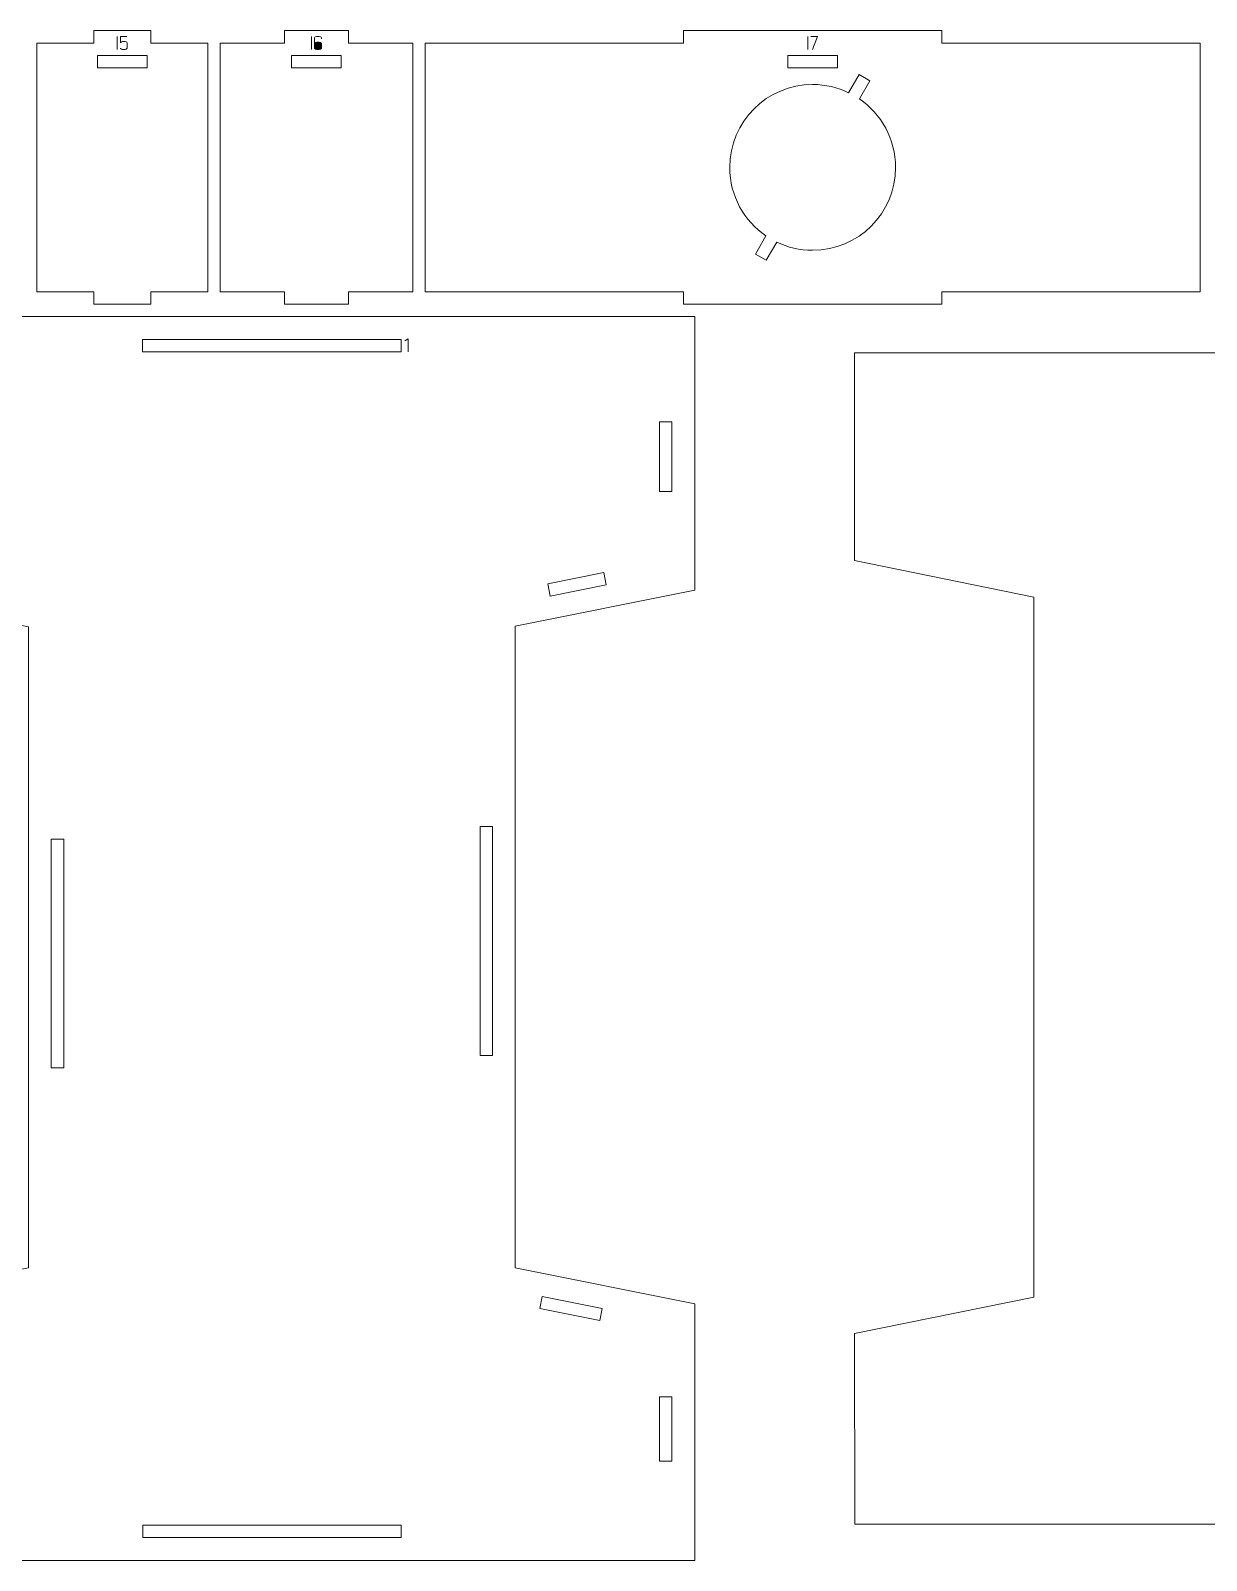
# Model space of a CAD drawing. Header units: centimetres. Extents: x -250 to 250, y -508 to 508.
# Drawn here: x -204.21 to -175.84, y -232.29 to -195.39 of the extents above; entities that cross this region are included whole.
import ezdxf

# ---------------------------------------------------------------- set-up
doc = ezdxf.new("R2010")
doc.units = ezdxf.units.CM
doc.header["$MEASUREMENT"] = 0
doc.layers.add('Capa 1', color=7, linetype='Continuous')

msp = doc.modelspace()

# ---------------------------------------------------------------- hatches: boundary and pattern name
at = {"layer": 'Capa 1', "true_color": 0x3e4095}
h = msp.add_hatch(color=175, dxfattribs=at)
edge = h.paths.add_edge_path()
edge.add_spline(control_points=[(-202.11303, -195.84554), (-202.11303, -195.84554), (-202.11303, -195.52864), (-202.11303, -195.52864), (-202.11303, -195.52864), (-202.11303, -195.84554), (-202.11303, -195.84554)], knot_values=[0, 0, 0, 0, 0.5, 0.5, 0.5, 1, 1, 1, 1], degree=3, periodic=1)
h = msp.add_hatch(color=175, dxfattribs=at)
edge = h.paths.add_edge_path()
edge.add_spline(control_points=[(-201.9571, -195.84554), (-201.98064, -195.84554), (-202.00029, -195.8421), (-202.01603, -195.83522), (-202.03178, -195.82834), (-202.03965, -195.82001), (-202.03965, -195.81023), (-202.03965, -195.82001), (-202.03178, -195.82834), (-202.01603, -195.83522), (-202.00029, -195.8421), (-201.98064, -195.84554), (-201.9571, -195.84554), (-201.93356, -195.84554), (-201.91391, -195.8421), (-201.89817, -195.83522), (-201.88242, -195.82834), (-201.87455, -195.82001), (-201.87455, -195.81023), (-201.87455, -195.81023), (-201.87455, -195.68457), (-201.87455, -195.68457), (-201.87455, -195.67478), (-201.88242, -195.66645), (-201.89817, -195.65957), (-201.91391, -195.65269), (-201.93356, -195.64925), (-201.9571, -195.64925), (-201.9785, -195.65109), (-201.99501, -195.65354), (-202.00663, -195.65659), (-202.01825, -195.65965), (-202.02925, -195.66898), (-202.03965, -195.68457), (-202.03965, -195.68457), (-202.03965, -195.5291), (-202.03965, -195.5291), (-202.03965, -195.5291), (-201.88005, -195.5291), (-201.88005, -195.5291), (-201.88005, -195.5291), (-202.03965, -195.5291), (-202.03965, -195.5291), (-202.03965, -195.5291), (-202.03965, -195.68457), (-202.03965, -195.68457), (-202.02925, -195.66898), (-202.01825, -195.65965), (-202.00663, -195.65659), (-201.99501, -195.65354), (-201.9785, -195.65109), (-201.9571, -195.64925), (-201.93356, -195.64925), (-201.91391, -195.65269), (-201.89817, -195.65957), (-201.88242, -195.66645), (-201.87455, -195.67478), (-201.87455, -195.68457), (-201.87455, -195.68457), (-201.87455, -195.81023), (-201.87455, -195.81023), (-201.87455, -195.82001), (-201.88242, -195.82834), (-201.89817, -195.83522), (-201.91391, -195.8421), (-201.93356, -195.84554), (-201.9571, -195.84554)], knot_values=[0, 0, 0, 0, 0.04545455, 0.04545455, 0.04545455, 0.09090909, 0.09090909, 0.09090909, 0.13636364, 0.13636364, 0.13636364, 0.18181818, 0.18181818, 0.18181818, 0.22727273, 0.22727273, 0.22727273, 0.27272727, 0.27272727, 0.27272727, 0.31818182, 0.31818182, 0.31818182, 0.36363636, 0.36363636, 0.36363636, 0.40909091, 0.40909091, 0.40909091, 0.45454545, 0.45454545, 0.45454545, 0.5, 0.5, 0.5, 0.54545455, 0.54545455, 0.54545455, 0.59090909, 0.59090909, 0.59090909, 0.63636364, 0.63636364, 0.63636364, 0.68181818, 0.68181818, 0.68181818, 0.72727273, 0.72727273, 0.72727273, 0.77272727, 0.77272727, 0.77272727, 0.81818182, 0.81818182, 0.81818182, 0.86363636, 0.86363636, 0.86363636, 0.90909091, 0.90909091, 0.90909091, 0.95454545, 0.95454545, 0.95454545, 1, 1, 1, 1], degree=3, periodic=1)
h = msp.add_hatch(color=175, dxfattribs=at)
edge = h.paths.add_edge_path()
edge.add_spline(control_points=[(-197.42961, -195.84554), (-197.42961, -195.84554), (-197.42961, -195.52864), (-197.42961, -195.52864), (-197.42961, -195.52864), (-197.42961, -195.84554), (-197.42961, -195.84554)], knot_values=[0, 0, 0, 0, 0.5, 0.5, 0.5, 1, 1, 1, 1], degree=3, periodic=1)
h = msp.add_hatch(color=175, dxfattribs=at)
edge = h.paths.add_edge_path()
edge.add_spline(control_points=[(-197.27368, -195.84554), (-197.29722, -195.84554), (-197.31687, -195.8421), (-197.33261, -195.83522), (-197.34836, -195.82834), (-197.35623, -195.82001), (-197.35623, -195.81023), (-197.35623, -195.81023), (-197.35623, -195.70337), (-197.35623, -195.70337), (-197.35623, -195.70337), (-197.35623, -195.56441), (-197.35623, -195.56441), (-197.35623, -195.55463), (-197.34836, -195.5463), (-197.33261, -195.53942), (-197.31687, -195.53254), (-197.29722, -195.5291), (-197.27368, -195.5291), (-197.25014, -195.5291), (-197.23049, -195.53254), (-197.21475, -195.53942), (-197.199, -195.5463), (-197.19113, -195.55463), (-197.19113, -195.56441), (-197.19113, -195.56441), (-197.19113, -195.59009), (-197.19113, -195.59009), (-197.19113, -195.59009), (-197.19113, -195.56441), (-197.19113, -195.56441), (-197.19113, -195.55463), (-197.199, -195.5463), (-197.21475, -195.53942), (-197.23049, -195.53254), (-197.25014, -195.5291), (-197.27368, -195.5291), (-197.29722, -195.5291), (-197.31687, -195.53254), (-197.33261, -195.53942), (-197.34836, -195.5463), (-197.35623, -195.55463), (-197.35623, -195.56441), (-197.35623, -195.56441), (-197.35623, -195.70337), (-197.35623, -195.70337), (-197.35623, -195.6942), (-197.34668, -195.68602), (-197.32757, -195.67884), (-197.30846, -195.67165), (-197.2905, -195.66806), (-197.27368, -195.66806), (-197.25014, -195.66806), (-197.23049, -195.6715), (-197.21475, -195.67838), (-197.199, -195.68526), (-197.19113, -195.69359), (-197.19113, -195.70337), (-197.19113, -195.70337), (-197.19113, -195.81023), (-197.19113, -195.81023), (-197.19113, -195.82001), (-197.199, -195.82834), (-197.21475, -195.83522), (-197.23049, -195.8421), (-197.25014, -195.84554), (-197.27368, -195.84554)], knot_values=[0, 0, 0, 0, 0.04545455, 0.04545455, 0.04545455, 0.09090909, 0.09090909, 0.09090909, 0.13636364, 0.13636364, 0.13636364, 0.18181818, 0.18181818, 0.18181818, 0.22727273, 0.22727273, 0.22727273, 0.27272727, 0.27272727, 0.27272727, 0.31818182, 0.31818182, 0.31818182, 0.36363636, 0.36363636, 0.36363636, 0.40909091, 0.40909091, 0.40909091, 0.45454545, 0.45454545, 0.45454545, 0.5, 0.5, 0.5, 0.54545455, 0.54545455, 0.54545455, 0.59090909, 0.59090909, 0.59090909, 0.63636364, 0.63636364, 0.63636364, 0.68181818, 0.68181818, 0.68181818, 0.72727273, 0.72727273, 0.72727273, 0.77272727, 0.77272727, 0.77272727, 0.81818182, 0.81818182, 0.81818182, 0.86363636, 0.86363636, 0.86363636, 0.90909091, 0.90909091, 0.90909091, 0.95454545, 0.95454545, 0.95454545, 1, 1, 1, 1], degree=3, periodic=1)
h = msp.add_hatch(color=175, dxfattribs=at)
edge = h.paths.add_edge_path()
edge.add_spline(control_points=[(-185.4573, -195.84554), (-185.4573, -195.84554), (-185.4573, -195.52864), (-185.4573, -195.52864), (-185.4573, -195.52864), (-185.4573, -195.84554), (-185.4573, -195.84554)], knot_values=[0, 0, 0, 0, 0.5, 0.5, 0.5, 1, 1, 1, 1], degree=3, periodic=1)
h = msp.add_hatch(color=175, dxfattribs=at)
edge = h.paths.add_edge_path()
edge.add_spline(control_points=[(-185.3454, -195.84554), (-185.3454, -195.84554), (-185.22432, -195.5291), (-185.22432, -195.5291), (-185.22432, -195.5291), (-185.38392, -195.5291), (-185.38392, -195.5291), (-185.38392, -195.5291), (-185.22432, -195.5291), (-185.22432, -195.5291), (-185.22432, -195.5291), (-185.3454, -195.84554), (-185.3454, -195.84554)], knot_values=[0, 0, 0, 0, 0.25, 0.25, 0.25, 0.5, 0.5, 0.5, 0.75, 0.75, 0.75, 1, 1, 1, 1], degree=3, periodic=1)
h = msp.add_hatch(color=175, dxfattribs=at)
edge = h.paths.add_edge_path()
edge.add_spline(control_points=[(-197.35623, -195.81023), (-197.35623, -195.82001), (-197.34836, -195.82834), (-197.33261, -195.83522), (-197.31687, -195.8421), (-197.29722, -195.84554), (-197.27368, -195.84554), (-197.25014, -195.84554), (-197.23049, -195.8421), (-197.21475, -195.83522), (-197.199, -195.82834), (-197.19113, -195.82001), (-197.19113, -195.81023), (-197.19113, -195.81023), (-197.19113, -195.70337), (-197.19113, -195.70337), (-197.19113, -195.69359), (-197.199, -195.68526), (-197.21475, -195.67838), (-197.23049, -195.6715), (-197.25014, -195.66806), (-197.27368, -195.66806), (-197.2905, -195.66806), (-197.30846, -195.67165), (-197.32757, -195.67884), (-197.34668, -195.68602), (-197.35623, -195.6942), (-197.35623, -195.70337), (-197.35623, -195.70337), (-197.35623, -195.81023), (-197.35623, -195.81023)], knot_values=[0, 0, 0, 0, 0.1, 0.1, 0.1, 0.2, 0.2, 0.2, 0.3, 0.3, 0.3, 0.4, 0.4, 0.4, 0.5, 0.5, 0.5, 0.6, 0.6, 0.6, 0.7, 0.7, 0.7, 0.8, 0.8, 0.8, 0.9, 0.9, 0.9, 1, 1, 1, 1], degree=3, periodic=1)
h = msp.add_hatch(color=175, dxfattribs=at)
edge = h.paths.add_edge_path()
edge.add_spline(control_points=[(-195.09883, -202.82003), (-195.09883, -202.82003), (-195.17496, -202.87277), (-195.17496, -202.87277), (-195.17496, -202.87277), (-195.09883, -202.82003), (-195.09883, -202.82003), (-195.09883, -202.82003), (-195.09883, -203.13693), (-195.09883, -203.13693), (-195.09883, -203.13693), (-195.09883, -202.82003), (-195.09883, -202.82003)], knot_values=[0, 0, 0, 0, 0.25, 0.25, 0.25, 0.5, 0.5, 0.5, 0.75, 0.75, 0.75, 1, 1, 1, 1], degree=3, periodic=1)

# ---------------------------------------------------------------- linework, layer by layer
at = {"layer": 'Capa 1', "color": 240, "lineweight": 9}
for points, knots in [([(-204.05514, -195.68834), (-204.05514, -195.68834), (-204.05514, -201.68834), (-204.05514, -201.68834), (-204.05514, -201.68834), (-202.6809, -201.68834), (-202.6809, -201.68834), (-202.6809, -201.68834), (-202.6809, -201.98834), (-202.6809, -201.98834), (-202.6809, -201.98834), (-201.30667, -201.98834), (-201.30667, -201.98834), (-201.30667, -201.98834), (-201.30667, -201.68834), (-201.30667, -201.68834), (-201.30667, -201.68834), (-199.93244, -201.68834), (-199.93244, -201.68834), (-199.93244, -201.68834), (-199.93244, -195.68834), (-199.93244, -195.68834), (-199.93244, -195.68834), (-201.30667, -195.68834), (-201.30667, -195.68834), (-201.30667, -195.68834), (-201.30667, -195.38834), (-201.30667, -195.38834), (-201.30667, -195.38834), (-202.6809, -195.38834), (-202.6809, -195.38834), (-202.6809, -195.38834), (-202.6809, -195.68834), (-202.6809, -195.68834), (-202.6809, -195.68834), (-204.05514, -195.68834), (-204.05514, -195.68834)], [0, 0, 0, 0, 0.08333333, 0.08333333, 0.08333333, 0.16666667, 0.16666667, 0.16666667, 0.25, 0.25, 0.25, 0.33333333, 0.33333333, 0.33333333, 0.41666667, 0.41666667, 0.41666667, 0.5, 0.5, 0.5, 0.58333333, 0.58333333, 0.58333333, 0.66666667, 0.66666667, 0.66666667, 0.75, 0.75, 0.75, 0.83333333, 0.83333333, 0.83333333, 0.91666667, 0.91666667, 0.91666667, 1, 1, 1, 1]), ([(-199.63244, -195.68834), (-199.63244, -195.68834), (-199.63244, -201.68834), (-199.63244, -201.68834), (-199.63244, -201.68834), (-198.08439, -201.68834), (-198.08439, -201.68834), (-198.08439, -201.68834), (-198.08439, -201.98834), (-198.08439, -201.98834), (-198.08439, -201.98834), (-196.53635, -201.98834), (-196.53635, -201.98834), (-196.53635, -201.98834), (-196.53635, -201.68834), (-196.53635, -201.68834), (-196.53635, -201.68834), (-194.9883, -201.68834), (-194.9883, -201.68834), (-194.9883, -201.68834), (-194.9883, -195.68834), (-194.9883, -195.68834), (-194.9883, -195.68834), (-196.53635, -195.68834), (-196.53635, -195.68834), (-196.53635, -195.68834), (-196.53635, -195.38834), (-196.53635, -195.38834), (-196.53635, -195.38834), (-198.08439, -195.38834), (-198.08439, -195.38834), (-198.08439, -195.38834), (-198.08439, -195.68834), (-198.08439, -195.68834), (-198.08439, -195.68834), (-199.63244, -195.68834), (-199.63244, -195.68834)], [0, 0, 0, 0, 0.08333333, 0.08333333, 0.08333333, 0.16666667, 0.16666667, 0.16666667, 0.25, 0.25, 0.25, 0.33333333, 0.33333333, 0.33333333, 0.41666667, 0.41666667, 0.41666667, 0.5, 0.5, 0.5, 0.58333333, 0.58333333, 0.58333333, 0.66666667, 0.66666667, 0.66666667, 0.75, 0.75, 0.75, 0.83333333, 0.83333333, 0.83333333, 0.91666667, 0.91666667, 0.91666667, 1, 1, 1, 1]), ([(-194.6883, -195.68834), (-194.6883, -195.68834), (-194.6883, -201.68834), (-194.6883, -201.68834), (-194.6883, -201.68834), (-188.45665, -201.68834), (-188.45665, -201.68834), (-188.45665, -201.68834), (-188.45665, -201.98834), (-188.45665, -201.98834), (-188.45665, -201.98834), (-182.22499, -201.98834), (-182.22499, -201.98834), (-182.22499, -201.98834), (-182.22499, -201.68834), (-182.22499, -201.68834), (-182.22499, -201.68834), (-175.99333, -201.68834), (-175.99333, -201.68834), (-175.99333, -201.68834), (-175.99333, -195.68834), (-175.99333, -195.68834), (-175.99333, -195.68834), (-182.22499, -195.68834), (-182.22499, -195.68834), (-182.22499, -195.68834), (-182.22499, -195.38834), (-182.22499, -195.38834), (-182.22499, -195.38834), (-188.45665, -195.38834), (-188.45665, -195.38834), (-188.45665, -195.38834), (-188.45665, -195.68834), (-188.45665, -195.68834), (-188.45665, -195.68834), (-194.6883, -195.68834), (-194.6883, -195.68834)], [0, 0, 0, 0, 0.08333333, 0.08333333, 0.08333333, 0.16666667, 0.16666667, 0.16666667, 0.25, 0.25, 0.25, 0.33333333, 0.33333333, 0.33333333, 0.41666667, 0.41666667, 0.41666667, 0.5, 0.5, 0.5, 0.58333333, 0.58333333, 0.58333333, 0.66666667, 0.66666667, 0.66666667, 0.75, 0.75, 0.75, 0.83333333, 0.83333333, 0.83333333, 0.91666667, 0.91666667, 0.91666667, 1, 1, 1, 1]), ([(-202.59379, -196.28882), (-202.59379, -196.28882), (-201.39379, -196.28882), (-201.39379, -196.28882), (-201.39379, -196.28882), (-201.39379, -195.98882), (-201.39379, -195.98882), (-201.39379, -195.98882), (-202.59379, -195.98882), (-202.59379, -195.98882), (-202.59379, -195.98882), (-202.59379, -196.28882), (-202.59379, -196.28882)], [0, 0, 0, 0, 0.25, 0.25, 0.25, 0.5, 0.5, 0.5, 0.75, 0.75, 0.75, 1, 1, 1, 1]), ([(-197.91037, -196.28882), (-197.91037, -196.28882), (-196.71037, -196.28882), (-196.71037, -196.28882), (-196.71037, -196.28882), (-196.71037, -195.98882), (-196.71037, -195.98882), (-196.71037, -195.98882), (-197.91037, -195.98882), (-197.91037, -195.98882), (-197.91037, -195.98882), (-197.91037, -196.28882), (-197.91037, -196.28882)], [0, 0, 0, 0, 0.25, 0.25, 0.25, 0.5, 0.5, 0.5, 0.75, 0.75, 0.75, 1, 1, 1, 1]), ([(-185.94081, -196.28882), (-185.94081, -196.28882), (-184.74081, -196.28882), (-184.74081, -196.28882), (-184.74081, -196.28882), (-184.74081, -195.98882), (-184.74081, -195.98882), (-184.74081, -195.98882), (-185.94081, -195.98882), (-185.94081, -195.98882), (-185.94081, -195.98882), (-185.94081, -196.28882), (-185.94081, -196.28882)], [0, 0, 0, 0, 0.25, 0.25, 0.25, 0.5, 0.5, 0.5, 0.75, 0.75, 0.75, 1, 1, 1, 1]), ([(-185.34081, -196.68834), (-185.02998, -196.68834), (-184.73572, -196.75925), (-184.4733, -196.88577), (-184.4733, -196.88577), (-184.22071, -196.44828), (-184.22071, -196.44828), (-184.22071, -196.44828), (-183.96091, -196.59828), (-183.96091, -196.59828), (-183.96091, -196.59828), (-184.21368, -197.03609), (-184.21368, -197.03609), (-183.68672, -197.39627), (-183.34081, -198.00187), (-183.34081, -198.68834), (-183.34081, -199.79291), (-184.23624, -200.68834), (-185.34081, -200.68834), (-185.65164, -200.68834), (-185.94592, -200.61745), (-186.20832, -200.49091), (-186.20832, -200.49091), (-186.46091, -200.9284), (-186.46091, -200.9284), (-186.46091, -200.9284), (-186.72071, -200.7784), (-186.72071, -200.7784), (-186.72071, -200.7784), (-186.46794, -200.34059), (-186.46794, -200.34059), (-186.9949, -199.98041), (-187.34081, -199.37481), (-187.34081, -198.68834), (-187.34081, -197.58377), (-186.44538, -196.68834), (-185.34081, -196.68834)], [0, 0, 0, 0, 0.08333333, 0.08333333, 0.08333333, 0.16666667, 0.16666667, 0.16666667, 0.25, 0.25, 0.25, 0.33333333, 0.33333333, 0.33333333, 0.41666667, 0.41666667, 0.41666667, 0.5, 0.5, 0.5, 0.58333333, 0.58333333, 0.58333333, 0.66666667, 0.66666667, 0.66666667, 0.75, 0.75, 0.75, 0.83333333, 0.83333333, 0.83333333, 0.91666667, 0.91666667, 0.91666667, 1, 1, 1, 1]), ([(-188.18527, -202.28834), (-188.18527, -202.28834), (-188.18527, -208.88568), (-188.18527, -208.88568), (-188.18527, -208.88568), (-192.51599, -209.75729), (-192.51599, -209.75729), (-192.51599, -209.75729), (-192.51599, -225.22824), (-192.51599, -225.22824), (-192.51599, -225.22824), (-188.18527, -226.09985), (-188.18527, -226.09985), (-188.18527, -226.09985), (-188.18527, -232.28824), (-188.18527, -232.28824), (-188.18527, -232.28824), (-208.57605, -232.28824), (-208.57605, -232.28824), (-208.57605, -232.28824), (-208.58519, -226.10124), (-208.58519, -226.10124), (-208.58519, -226.10124), (-204.25447, -225.22824), (-204.25447, -225.22824), (-204.25447, -225.22824), (-204.25447, -209.77071), (-204.25447, -209.77071), (-204.25447, -209.77071), (-208.58519, -208.88568), (-208.58519, -208.88568), (-208.58519, -208.88568), (-208.58519, -202.28851), (-208.58519, -202.28851), (-208.58519, -202.28851), (-188.18527, -202.28834), (-188.18527, -202.28834)], [0, 0, 0, 0, 0.08333333, 0.08333333, 0.08333333, 0.16666667, 0.16666667, 0.16666667, 0.25, 0.25, 0.25, 0.33333333, 0.33333333, 0.33333333, 0.41666667, 0.41666667, 0.41666667, 0.5, 0.5, 0.5, 0.58333333, 0.58333333, 0.58333333, 0.66666667, 0.66666667, 0.66666667, 0.75, 0.75, 0.75, 0.83333333, 0.83333333, 0.83333333, 0.91666667, 0.91666667, 0.91666667, 1, 1, 1, 1]), ([(-201.50237, -203.13698), (-201.50237, -203.13698), (-195.26809, -203.13693), (-195.26809, -203.13693), (-195.26809, -203.13693), (-195.26809, -202.83693), (-195.26809, -202.83693), (-195.26809, -202.83693), (-201.50238, -202.83698), (-201.50238, -202.83698), (-201.50238, -202.83698), (-201.50237, -203.13698), (-201.50237, -203.13698)], [0, 0, 0, 0, 0.25, 0.25, 0.25, 0.5, 0.5, 0.5, 0.75, 0.75, 0.75, 1, 1, 1, 1]), ([(-189.0338, -204.82156), (-189.0338, -204.82156), (-189.0338, -206.50623), (-189.0338, -206.50623), (-189.0338, -206.50623), (-188.7338, -206.50623), (-188.7338, -206.50623), (-188.7338, -206.50623), (-188.7338, -204.82156), (-188.7338, -204.82156), (-188.7338, -204.82156), (-189.0338, -204.82156), (-189.0338, -204.82156)], [0, 0, 0, 0, 0.25, 0.25, 0.25, 0.5, 0.5, 0.5, 0.75, 0.75, 0.75, 1, 1, 1, 1]), ([(-190.38127, -208.4621), (-190.38127, -208.4621), (-191.72873, -208.7333), (-191.72873, -208.7333), (-191.72873, -208.7333), (-191.66954, -209.0274), (-191.66954, -209.0274), (-191.66954, -209.0274), (-190.32207, -208.75621), (-190.32207, -208.75621), (-190.32207, -208.75621), (-190.38127, -208.4621), (-190.38127, -208.4621)], [0, 0, 0, 0, 0.25, 0.25, 0.25, 0.5, 0.5, 0.5, 0.75, 0.75, 0.75, 1, 1, 1, 1]), ([(-193.36452, -214.58465), (-193.36452, -214.58465), (-193.36452, -220.10678), (-193.36452, -220.10678), (-193.36452, -220.10678), (-193.06452, -220.10678), (-193.06452, -220.10678), (-193.06452, -220.10678), (-193.06452, -214.58465), (-193.06452, -214.58465), (-193.06452, -214.58465), (-193.36452, -214.58465), (-193.36452, -214.58465)], [0, 0, 0, 0, 0.25, 0.25, 0.25, 0.5, 0.5, 0.5, 0.75, 0.75, 0.75, 1, 1, 1, 1]), ([(-203.40594, -220.40585), (-203.40594, -220.40585), (-203.40594, -214.88891), (-203.40594, -214.88891), (-203.40594, -214.88891), (-203.70594, -214.88891), (-203.70594, -214.88891), (-203.70594, -214.88891), (-203.70594, -220.40585), (-203.70594, -220.40585), (-203.70594, -220.40585), (-203.40594, -220.40585), (-203.40594, -220.40585)], [0, 0, 0, 0, 0.25, 0.25, 0.25, 0.5, 0.5, 0.5, 0.75, 0.75, 0.75, 1, 1, 1, 1]), ([(-191.92095, -226.21355), (-191.92095, -226.21355), (-190.47737, -226.50408), (-190.47737, -226.50408), (-190.47737, -226.50408), (-190.41818, -226.20998), (-190.41818, -226.20998), (-190.41818, -226.20998), (-191.86175, -225.91944), (-191.86175, -225.91944), (-191.86175, -225.91944), (-191.92095, -226.21355), (-191.92095, -226.21355)], [0, 0, 0, 0, 0.25, 0.25, 0.25, 0.5, 0.5, 0.5, 0.75, 0.75, 0.75, 1, 1, 1, 1]), ([(-189.0338, -228.34298), (-189.0338, -228.34298), (-189.0338, -229.89135), (-189.0338, -229.89135), (-189.0338, -229.89135), (-188.7338, -229.89135), (-188.7338, -229.89135), (-188.7338, -229.89135), (-188.7338, -228.34298), (-188.7338, -228.34298), (-188.7338, -228.34298), (-189.0338, -228.34298), (-189.0338, -228.34298)], [0, 0, 0, 0, 0.25, 0.25, 0.25, 0.5, 0.5, 0.5, 0.75, 0.75, 0.75, 1, 1, 1, 1]), ([(-195.26546, -231.43971), (-195.26546, -231.43971), (-201.49711, -231.43971), (-201.49711, -231.43971), (-201.49711, -231.43971), (-201.49711, -231.73971), (-201.49711, -231.73971), (-201.49711, -231.73971), (-195.26546, -231.73971), (-195.26546, -231.73971), (-195.26546, -231.73971), (-195.26546, -231.43971), (-195.26546, -231.43971)], [0, 0, 0, 0, 0.25, 0.25, 0.25, 0.5, 0.5, 0.5, 0.75, 0.75, 0.75, 1, 1, 1, 1])]:
    msp.add_open_spline(points, degree=3, knots=knots, dxfattribs=at)
at = {"layer": 'Capa 1', "color": 114, "lineweight": 9}
for points, knots in [([(-202.11303, -195.84554), (-202.11303, -195.84554), (-202.11303, -195.52864), (-202.11303, -195.52864), (-202.11303, -195.52864), (-202.11303, -195.84554), (-202.11303, -195.84554)], [0, 0, 0, 0, 0.5, 0.5, 0.5, 1, 1, 1, 1]), ([(-201.9571, -195.84554), (-201.98064, -195.84554), (-202.00029, -195.8421), (-202.01603, -195.83522), (-202.03178, -195.82834), (-202.03965, -195.82001), (-202.03965, -195.81023), (-202.03965, -195.82001), (-202.03178, -195.82834), (-202.01603, -195.83522), (-202.00029, -195.8421), (-201.98064, -195.84554), (-201.9571, -195.84554), (-201.93356, -195.84554), (-201.91391, -195.8421), (-201.89817, -195.83522), (-201.88242, -195.82834), (-201.87455, -195.82001), (-201.87455, -195.81023), (-201.87455, -195.81023), (-201.87455, -195.68457), (-201.87455, -195.68457), (-201.87455, -195.67478), (-201.88242, -195.66645), (-201.89817, -195.65957), (-201.91391, -195.65269), (-201.93356, -195.64925), (-201.9571, -195.64925), (-201.9785, -195.65109), (-201.99501, -195.65354), (-202.00663, -195.65659), (-202.01825, -195.65965), (-202.02925, -195.66898), (-202.03965, -195.68457), (-202.03965, -195.68457), (-202.03965, -195.5291), (-202.03965, -195.5291), (-202.03965, -195.5291), (-201.88005, -195.5291), (-201.88005, -195.5291), (-201.88005, -195.5291), (-202.03965, -195.5291), (-202.03965, -195.5291), (-202.03965, -195.5291), (-202.03965, -195.68457), (-202.03965, -195.68457), (-202.02925, -195.66898), (-202.01825, -195.65965), (-202.00663, -195.65659), (-201.99501, -195.65354), (-201.9785, -195.65109), (-201.9571, -195.64925), (-201.93356, -195.64925), (-201.91391, -195.65269), (-201.89817, -195.65957), (-201.88242, -195.66645), (-201.87455, -195.67478), (-201.87455, -195.68457), (-201.87455, -195.68457), (-201.87455, -195.81023), (-201.87455, -195.81023), (-201.87455, -195.82001), (-201.88242, -195.82834), (-201.89817, -195.83522), (-201.91391, -195.8421), (-201.93356, -195.84554), (-201.9571, -195.84554)], [0, 0, 0, 0, 0.04545455, 0.04545455, 0.04545455, 0.09090909, 0.09090909, 0.09090909, 0.13636364, 0.13636364, 0.13636364, 0.18181818, 0.18181818, 0.18181818, 0.22727273, 0.22727273, 0.22727273, 0.27272727, 0.27272727, 0.27272727, 0.31818182, 0.31818182, 0.31818182, 0.36363636, 0.36363636, 0.36363636, 0.40909091, 0.40909091, 0.40909091, 0.45454545, 0.45454545, 0.45454545, 0.5, 0.5, 0.5, 0.54545455, 0.54545455, 0.54545455, 0.59090909, 0.59090909, 0.59090909, 0.63636364, 0.63636364, 0.63636364, 0.68181818, 0.68181818, 0.68181818, 0.72727273, 0.72727273, 0.72727273, 0.77272727, 0.77272727, 0.77272727, 0.81818182, 0.81818182, 0.81818182, 0.86363636, 0.86363636, 0.86363636, 0.90909091, 0.90909091, 0.90909091, 0.95454545, 0.95454545, 0.95454545, 1, 1, 1, 1]), ([(-197.42961, -195.84554), (-197.42961, -195.84554), (-197.42961, -195.52864), (-197.42961, -195.52864), (-197.42961, -195.52864), (-197.42961, -195.84554), (-197.42961, -195.84554)], [0, 0, 0, 0, 0.5, 0.5, 0.5, 1, 1, 1, 1]), ([(-197.27368, -195.84554), (-197.29722, -195.84554), (-197.31687, -195.8421), (-197.33261, -195.83522), (-197.34836, -195.82834), (-197.35623, -195.82001), (-197.35623, -195.81023), (-197.35623, -195.81023), (-197.35623, -195.70337), (-197.35623, -195.70337), (-197.35623, -195.70337), (-197.35623, -195.56441), (-197.35623, -195.56441), (-197.35623, -195.55463), (-197.34836, -195.5463), (-197.33261, -195.53942), (-197.31687, -195.53254), (-197.29722, -195.5291), (-197.27368, -195.5291), (-197.25014, -195.5291), (-197.23049, -195.53254), (-197.21475, -195.53942), (-197.199, -195.5463), (-197.19113, -195.55463), (-197.19113, -195.56441), (-197.19113, -195.56441), (-197.19113, -195.59009), (-197.19113, -195.59009), (-197.19113, -195.59009), (-197.19113, -195.56441), (-197.19113, -195.56441), (-197.19113, -195.55463), (-197.199, -195.5463), (-197.21475, -195.53942), (-197.23049, -195.53254), (-197.25014, -195.5291), (-197.27368, -195.5291), (-197.29722, -195.5291), (-197.31687, -195.53254), (-197.33261, -195.53942), (-197.34836, -195.5463), (-197.35623, -195.55463), (-197.35623, -195.56441), (-197.35623, -195.56441), (-197.35623, -195.70337), (-197.35623, -195.70337), (-197.35623, -195.6942), (-197.34668, -195.68602), (-197.32757, -195.67884), (-197.30846, -195.67165), (-197.2905, -195.66806), (-197.27368, -195.66806), (-197.25014, -195.66806), (-197.23049, -195.6715), (-197.21475, -195.67838), (-197.199, -195.68526), (-197.19113, -195.69359), (-197.19113, -195.70337), (-197.19113, -195.70337), (-197.19113, -195.81023), (-197.19113, -195.81023), (-197.19113, -195.82001), (-197.199, -195.82834), (-197.21475, -195.83522), (-197.23049, -195.8421), (-197.25014, -195.84554), (-197.27368, -195.84554)], [0, 0, 0, 0, 0.04545455, 0.04545455, 0.04545455, 0.09090909, 0.09090909, 0.09090909, 0.13636364, 0.13636364, 0.13636364, 0.18181818, 0.18181818, 0.18181818, 0.22727273, 0.22727273, 0.22727273, 0.27272727, 0.27272727, 0.27272727, 0.31818182, 0.31818182, 0.31818182, 0.36363636, 0.36363636, 0.36363636, 0.40909091, 0.40909091, 0.40909091, 0.45454545, 0.45454545, 0.45454545, 0.5, 0.5, 0.5, 0.54545455, 0.54545455, 0.54545455, 0.59090909, 0.59090909, 0.59090909, 0.63636364, 0.63636364, 0.63636364, 0.68181818, 0.68181818, 0.68181818, 0.72727273, 0.72727273, 0.72727273, 0.77272727, 0.77272727, 0.77272727, 0.81818182, 0.81818182, 0.81818182, 0.86363636, 0.86363636, 0.86363636, 0.90909091, 0.90909091, 0.90909091, 0.95454545, 0.95454545, 0.95454545, 1, 1, 1, 1]), ([(-185.4573, -195.84554), (-185.4573, -195.84554), (-185.4573, -195.52864), (-185.4573, -195.52864), (-185.4573, -195.52864), (-185.4573, -195.84554), (-185.4573, -195.84554)], [0, 0, 0, 0, 0.5, 0.5, 0.5, 1, 1, 1, 1]), ([(-185.3454, -195.84554), (-185.3454, -195.84554), (-185.22432, -195.5291), (-185.22432, -195.5291), (-185.22432, -195.5291), (-185.38392, -195.5291), (-185.38392, -195.5291), (-185.38392, -195.5291), (-185.22432, -195.5291), (-185.22432, -195.5291), (-185.22432, -195.5291), (-185.3454, -195.84554), (-185.3454, -195.84554)], [0, 0, 0, 0, 0.25, 0.25, 0.25, 0.5, 0.5, 0.5, 0.75, 0.75, 0.75, 1, 1, 1, 1]), ([(-197.35623, -195.81023), (-197.35623, -195.82001), (-197.34836, -195.82834), (-197.33261, -195.83522), (-197.31687, -195.8421), (-197.29722, -195.84554), (-197.27368, -195.84554), (-197.25014, -195.84554), (-197.23049, -195.8421), (-197.21475, -195.83522), (-197.199, -195.82834), (-197.19113, -195.82001), (-197.19113, -195.81023), (-197.19113, -195.81023), (-197.19113, -195.70337), (-197.19113, -195.70337), (-197.19113, -195.69359), (-197.199, -195.68526), (-197.21475, -195.67838), (-197.23049, -195.6715), (-197.25014, -195.66806), (-197.27368, -195.66806), (-197.2905, -195.66806), (-197.30846, -195.67165), (-197.32757, -195.67884), (-197.34668, -195.68602), (-197.35623, -195.6942), (-197.35623, -195.70337), (-197.35623, -195.70337), (-197.35623, -195.81023), (-197.35623, -195.81023)], [0, 0, 0, 0, 0.1, 0.1, 0.1, 0.2, 0.2, 0.2, 0.3, 0.3, 0.3, 0.4, 0.4, 0.4, 0.5, 0.5, 0.5, 0.6, 0.6, 0.6, 0.7, 0.7, 0.7, 0.8, 0.8, 0.8, 0.9, 0.9, 0.9, 1, 1, 1, 1]), ([(-195.09883, -202.82003), (-195.09883, -202.82003), (-195.17496, -202.87277), (-195.17496, -202.87277), (-195.17496, -202.87277), (-195.09883, -202.82003), (-195.09883, -202.82003), (-195.09883, -202.82003), (-195.09883, -203.13693), (-195.09883, -203.13693), (-195.09883, -203.13693), (-195.09883, -202.82003), (-195.09883, -202.82003)], [0, 0, 0, 0, 0.25, 0.25, 0.25, 0.5, 0.5, 0.5, 0.75, 0.75, 0.75, 1, 1, 1, 1]), ([(-170.01006, -209.04266), (-170.01006, -209.04266), (-170.01006, -225.94287), (-170.01006, -225.94287), (-170.01006, -225.94287), (-165.67934, -226.81448), (-165.67934, -226.81448), (-165.67934, -226.81448), (-165.67934, -231.41545), (-165.67934, -231.41545), (-165.67934, -231.41545), (-184.32583, -231.41545), (-184.32583, -231.41545), (-184.32583, -231.41545), (-184.33262, -226.81543), (-184.33262, -226.81543), (-184.33262, -226.81543), (-180.00296, -225.94265), (-180.00296, -225.94265), (-180.00296, -225.94265), (-180.00296, -209.05824), (-180.00296, -209.05824), (-180.00296, -209.05824), (-184.33368, -208.17321), (-184.33368, -208.17321), (-184.33368, -208.17321), (-184.33368, -203.16129), (-184.33368, -203.16129), (-184.33368, -203.16129), (-165.67934, -203.16114), (-165.67934, -203.16114), (-165.67934, -203.16114), (-165.67934, -208.17105), (-165.67934, -208.17105), (-165.67934, -208.17105), (-170.01006, -209.04266), (-170.01006, -209.04266)], [0, 0, 0, 0, 0.08333333, 0.08333333, 0.08333333, 0.16666667, 0.16666667, 0.16666667, 0.25, 0.25, 0.25, 0.33333333, 0.33333333, 0.33333333, 0.41666667, 0.41666667, 0.41666667, 0.5, 0.5, 0.5, 0.58333333, 0.58333333, 0.58333333, 0.66666667, 0.66666667, 0.66666667, 0.75, 0.75, 0.75, 0.83333333, 0.83333333, 0.83333333, 0.91666667, 0.91666667, 0.91666667, 1, 1, 1, 1])]:
    msp.add_open_spline(points, degree=3, knots=knots, dxfattribs=at)

doc.saveas('drawing.dxf')
